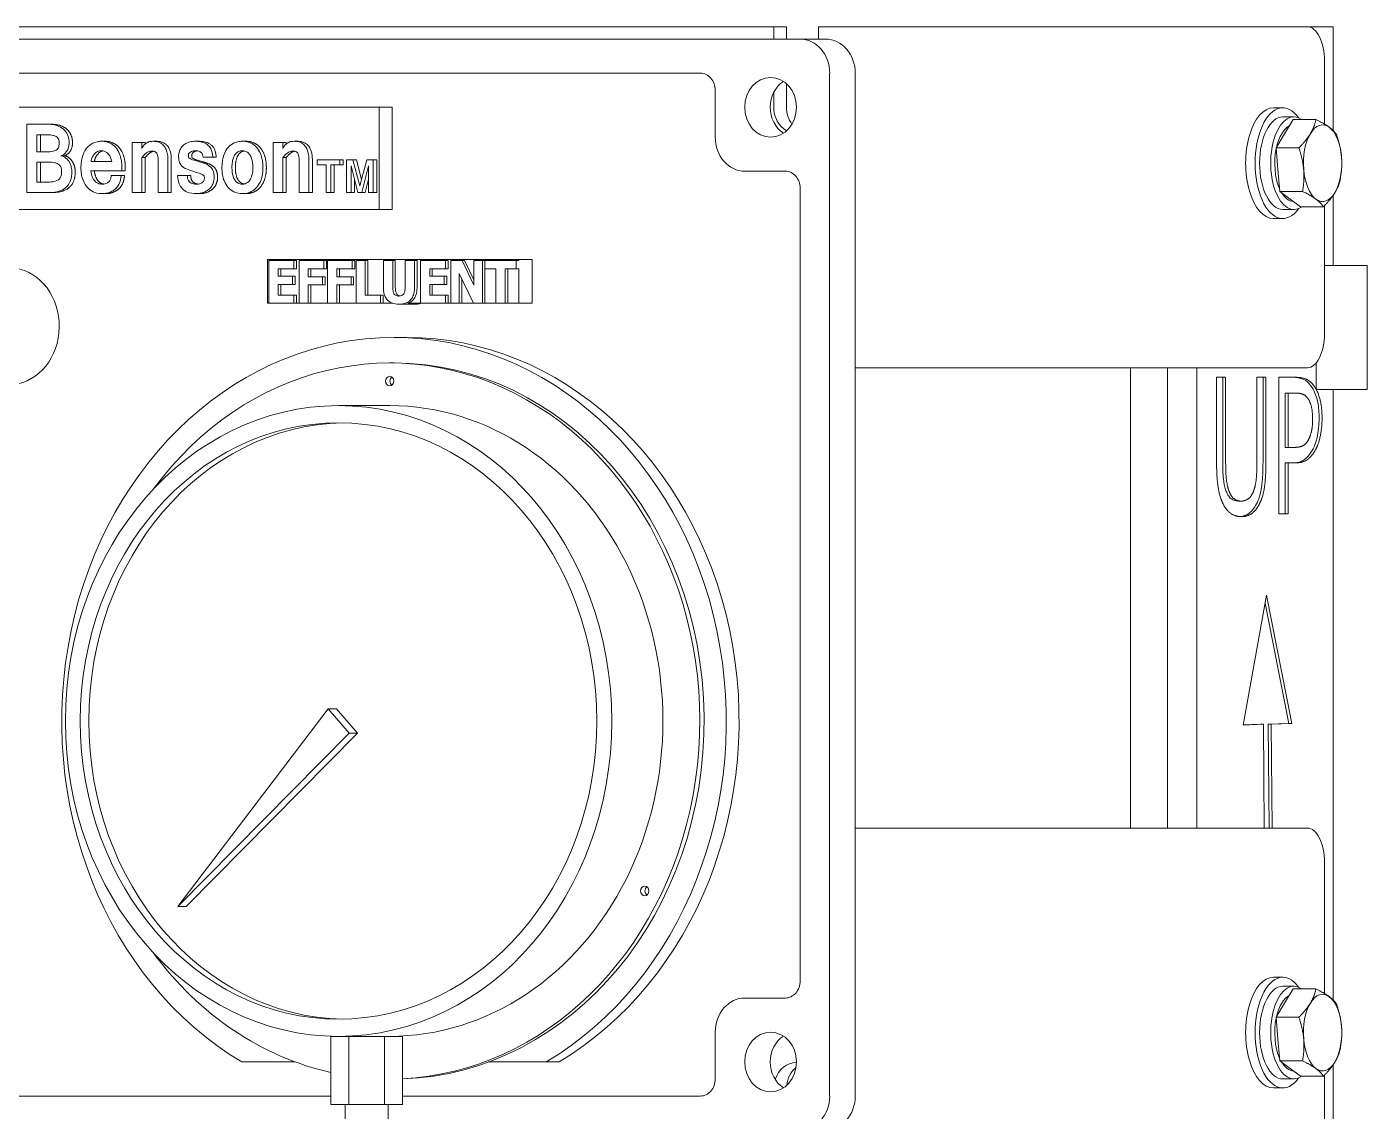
# Model space of a CAD drawing. Header units: inches. Extents: x 12 to 318, y 5 to 204.
# Drawn here: x 234.43 to 244.25, y 79.72 to 87.67 of the extents above; entities that cross this region are included whole.
import ezdxf

# ---------------------------------------------------------------- set-up
doc = ezdxf.new("R2010")
doc.units = ezdxf.units.IN
doc.header["$LTSCALE"] = 9.5
doc.header["$MEASUREMENT"] = 0
doc.layers.add('Visible', color=7, linetype='Continuous', lineweight=18)

msp = doc.modelspace()

# ---------------------------------------------------------------- linework, layer by layer
at = {"layer": 'Visible'}
for p, q in [((239.903264, 87.669365), (228.818139, 87.669365)), ((239.903264, 87.579365), (239.903264, 87.669365)), ((239.903264, 87.669365), (239.997014, 87.669365)), ((239.997014, 87.669365), (239.997014, 87.579365)), ((240.232354, 87.669365), (240.232354, 87.579365)), ((241.516977, 87.669365), (240.232354, 87.669365)), ((241.516977, 87.669365), (242.114613, 87.669365)), ((243.81554, 87.669365), (242.114613, 87.669365)), ((244.005029, 87.669365), (243.81554, 87.669365)), ((244.005029, 86.907498), (244.005029, 87.669365)), ((228.405472, 87.579365), (240.096815, 87.579365)), ((240.284315, 87.579365), (240.096815, 87.579365)), ((243.94054, 86.955926), (243.94054, 87.419365)), ((229.136181, 87.32933), (239.366106, 87.32933)), ((239.997014, 87.251677), (239.997014, 87.079365)), ((240.313321, 87.329365), (240.313321, 79.829365)), ((240.500821, 87.329365), (240.500821, 79.829365)), ((239.474359, 87.20433), (239.474359, 86.860615)), ((239.903264, 87.079365), (239.903264, 87.187769)), ((231.490688, 87.07933), (237.0116, 87.07933)), ((237.0116, 87.07933), (237.0116, 86.32933)), ((237.10535, 87.07933), (237.0116, 87.07933)), ((237.10535, 87.07933), (237.10535, 86.32933)), ((243.56554, 87.075365), (243.634822, 87.075365)), ((234.42954, 86.95433), (234.42954, 86.45433)), ((234.586003, 86.95433), (234.42954, 86.95433)), ((234.611003, 86.95433), (234.586003, 86.95433)), ((243.716229, 87.009365), (243.634822, 87.009365)), ((243.648251, 86.885756), (243.710718, 86.989255)), ((243.710718, 86.989255), (243.877776, 86.989255)), ((234.502731, 86.877407), (234.580744, 86.877407)), ((234.502731, 86.753419), (234.502731, 86.877407)), ((234.527731, 86.877407), (234.527731, 86.753419)), ((243.585784, 86.782258), (243.648251, 86.885756)), ((235.000001, 86.829836), (234.975001, 86.829836)), ((235.271086, 86.821739), (235.199648, 86.821739)), ((235.199648, 86.821739), (235.199648, 86.45433)), ((235.271086, 86.77771), (235.271086, 86.821739)), ((235.296086, 86.821739), (235.271086, 86.821739)), ((235.296086, 86.821739), (235.296086, 86.810452)), ((235.376728, 86.829836), (235.351728, 86.829836)), ((235.686838, 86.829836), (235.661838, 86.829836)), ((236.033762, 86.829836), (236.008762, 86.829836)), ((236.304847, 86.821739), (236.233409, 86.821739)), ((236.233409, 86.821739), (236.233409, 86.45433)), ((236.329847, 86.821739), (236.304847, 86.821739)), ((236.304847, 86.77771), (236.304847, 86.821739)), ((236.329847, 86.821739), (236.329847, 86.810452)), ((236.410489, 86.829836), (236.385489, 86.829836)), ((243.585784, 86.782258), (243.752842, 86.782258)), ((243.599367, 86.622313), (243.585784, 86.782258)), ((234.585565, 86.753419), (234.502731, 86.753419)), ((234.502731, 86.677002), (234.586003, 86.677002)), ((234.502731, 86.531253), (234.502731, 86.677002)), ((234.527731, 86.677002), (234.527731, 86.531253)), ((234.704211, 86.723074), (234.679211, 86.723074)), ((235.050822, 86.682062), (234.89918, 86.682062)), ((235.271086, 86.45433), (235.271086, 86.709896)), ((235.296086, 86.709896), (235.271086, 86.709896)), ((235.296086, 86.709896), (235.296086, 86.45433)), ((235.390734, 86.688641), (235.390734, 86.45433)), ((235.462611, 86.45433), (235.462611, 86.691172)), ((235.487611, 86.691172), (235.487611, 86.45433)), ((235.720566, 86.712427), (235.791128, 86.712427)), ((235.816128, 86.712427), (235.791128, 86.712427)), ((236.329847, 86.709896), (236.304847, 86.709896)), ((236.304847, 86.45433), (236.304847, 86.709896)), ((236.329847, 86.709896), (236.329847, 86.45433)), ((236.424495, 86.688641), (236.424495, 86.45433)), ((236.496372, 86.45433), (236.496372, 86.691172)), ((236.521372, 86.691172), (236.521372, 86.45433)), ((236.722579, 86.69433), (236.555755, 86.69433)), ((236.555755, 86.69433), (236.555755, 86.657407)), ((236.747579, 86.69433), (236.722579, 86.69433)), ((236.722579, 86.657407), (236.722579, 86.69433)), ((236.747579, 86.69433), (236.747579, 86.657407)), ((236.818724, 86.69433), (236.771601, 86.69433)), ((236.771601, 86.69433), (236.771601, 86.45433)), ((236.843724, 86.69433), (236.818724, 86.69433)), ((236.869423, 86.502427), (236.818724, 86.69433)), ((236.843724, 86.69433), (236.882026, 86.549351)), ((236.920964, 86.69433), (236.869423, 86.502427)), ((236.967877, 86.69433), (236.920964, 86.69433)), ((236.992877, 86.69433), (236.967877, 86.69433)), ((236.967877, 86.45433), (236.967877, 86.69433)), ((236.992877, 86.69433), (236.992877, 86.45433)), ((234.898304, 86.61273), (235.125329, 86.61273)), ((235.119631, 86.578824), (235.04644, 86.578824)), ((235.144631, 86.578824), (235.119631, 86.578824)), ((235.125329, 86.61273), (235.125329, 86.637528)), ((235.150329, 86.61273), (235.125329, 86.61273)), ((235.150329, 86.637528), (235.150329, 86.61273)), ((235.604862, 86.578824), (235.533424, 86.578824)), ((235.629862, 86.578824), (235.604862, 86.578824)), ((236.555755, 86.657407), (236.62139, 86.657407)), ((236.62139, 86.657407), (236.62139, 86.45433)), ((236.656522, 86.657407), (236.722579, 86.657407)), ((236.656522, 86.45433), (236.656522, 86.657407)), ((236.681522, 86.657407), (236.681522, 86.45433)), ((236.747579, 86.657407), (236.722579, 86.657407)), ((236.80526, 86.650119), (236.854487, 86.45433)), ((236.80526, 86.45433), (236.80526, 86.650119)), ((236.88457, 86.45433), (236.934007, 86.650119)), ((236.934007, 86.650119), (236.934007, 86.45433)), ((239.690866, 86.610615), (239.988532, 86.610615)), ((243.612949, 86.462368), (243.599367, 86.622313)), ((234.593892, 86.531253), (234.502731, 86.531253)), ((236.83026, 86.550687), (236.83026, 86.45433)), ((236.934007, 86.55111), (236.90957, 86.45433)), ((240.096785, 86.485615), (240.096785, 80.673115)), ((243.612949, 86.462368), (243.780007, 86.462368)), ((243.688999, 86.405921), (243.612949, 86.462368)), ((234.42954, 86.45433), (234.593892, 86.45433)), ((234.618892, 86.45433), (234.593892, 86.45433)), ((235.005261, 86.446232), (234.980261, 86.446232)), ((235.199648, 86.45433), (235.271086, 86.45433)), ((235.296086, 86.45433), (235.271086, 86.45433)), ((235.390734, 86.45433), (235.462611, 86.45433)), ((235.487611, 86.45433), (235.462611, 86.45433)), ((235.69648, 86.446232), (235.67148, 86.446232)), ((236.033762, 86.446232), (236.008762, 86.446232)), ((236.233409, 86.45433), (236.304847, 86.45433)), ((236.329847, 86.45433), (236.304847, 86.45433)), ((236.424495, 86.45433), (236.496372, 86.45433)), ((236.521372, 86.45433), (236.496372, 86.45433)), ((236.62139, 86.45433), (236.656522, 86.45433)), ((236.681522, 86.45433), (236.656522, 86.45433)), ((236.771601, 86.45433), (236.80526, 86.45433)), ((236.83026, 86.45433), (236.80526, 86.45433)), ((236.854487, 86.45433), (236.88457, 86.45433)), ((236.90957, 86.45433), (236.88457, 86.45433)), ((236.934007, 86.45433), (236.967877, 86.45433)), ((236.992877, 86.45433), (236.967877, 86.45433)), ((243.765048, 86.349475), (243.688999, 86.405921)), ((244.005029, 85.919365), (244.005029, 86.4354)), ((237.0116, 86.32933), (232.411123, 86.32933)), ((237.10535, 86.32933), (237.0116, 86.32933)), ((243.716229, 86.329365), (243.634822, 86.329365)), ((243.765048, 86.349475), (243.932106, 86.349475)), ((243.94054, 85.419365), (243.94054, 86.358055)), ((243.56554, 86.263365), (243.634822, 86.263365)), ((236.19342, 85.96433), (238.033724, 85.96433)), ((236.19342, 85.64183), (236.19342, 85.96433)), ((236.385988, 85.95483), (236.202787, 85.95483)), ((236.202787, 85.95483), (236.202787, 85.64183)), ((236.270444, 85.840181), (236.270444, 85.895223)), ((236.270444, 85.895223), (236.385988, 85.895223)), ((236.289194, 85.840181), (236.289194, 85.895223)), ((236.404738, 85.95483), (236.385988, 85.95483)), ((236.385988, 85.895223), (236.385988, 85.95483)), ((236.404738, 85.895223), (236.385988, 85.895223)), ((236.404738, 85.895223), (236.404738, 85.95483)), ((236.605552, 85.95483), (236.424109, 85.95483)), ((236.424109, 85.95483), (236.424109, 85.64183)), ((236.491765, 85.836123), (236.491765, 85.895223)), ((236.491765, 85.895223), (236.605552, 85.895223)), ((236.510515, 85.836123), (236.510515, 85.895223)), ((236.624302, 85.95483), (236.605552, 85.95483)), ((236.605552, 85.895223), (236.605552, 85.95483)), ((236.624302, 85.895223), (236.605552, 85.895223)), ((236.624302, 85.895223), (236.624302, 85.95483)), ((236.814132, 85.95483), (236.632689, 85.95483)), ((236.632689, 85.95483), (236.632689, 85.64183)), ((236.700346, 85.895223), (236.814132, 85.895223)), ((236.700346, 85.836123), (236.700346, 85.895223)), ((236.719096, 85.836123), (236.719096, 85.895223)), ((236.832882, 85.95483), (236.814132, 85.95483)), ((236.814132, 85.895223), (236.814132, 85.95483)), ((236.832882, 85.895223), (236.814132, 85.895223)), ((236.832882, 85.895223), (236.832882, 85.95483)), ((236.909366, 85.95483), (236.84127, 85.95483)), ((236.84127, 85.95483), (236.84127, 85.64183)), ((236.928116, 85.95483), (236.909366, 85.95483)), ((236.909366, 85.701437), (236.909366, 85.95483)), ((236.928116, 85.701437), (236.928116, 85.95483)), ((237.110698, 85.95483), (237.042602, 85.95483)), ((237.042602, 85.95483), (237.042602, 85.754956)), ((237.129448, 85.95483), (237.110698, 85.95483)), ((237.110698, 85.759522), (237.110698, 85.95483)), ((237.129448, 85.759522), (237.129448, 85.95483)), ((237.269735, 85.95483), (237.201639, 85.95483)), ((237.201639, 85.95483), (237.201639, 85.759522)), ((237.269735, 85.75521), (237.269735, 85.95483)), ((237.288485, 85.95483), (237.269735, 85.95483)), ((237.288485, 85.75521), (237.288485, 85.95483)), ((237.497207, 85.95483), (237.314007, 85.95483)), ((237.314007, 85.95483), (237.314007, 85.64183)), ((237.381663, 85.840181), (237.381663, 85.895223)), ((237.381663, 85.895223), (237.497207, 85.895223)), ((237.400413, 85.840181), (237.400413, 85.895223)), ((237.515957, 85.95483), (237.497207, 85.95483)), ((237.497207, 85.895223), (237.497207, 85.95483)), ((237.515957, 85.895223), (237.497207, 85.895223)), ((237.515957, 85.895223), (237.515957, 85.95483)), ((237.6188, 85.95483), (237.535328, 85.95483)), ((237.535328, 85.95483), (237.535328, 85.64183)), ((237.63755, 85.95483), (237.6188, 85.95483)), ((237.705348, 85.775501), (237.6188, 85.95483)), ((237.705348, 85.814352), (237.63755, 85.95483)), ((237.767513, 85.95483), (237.705348, 85.95483)), ((237.705348, 85.95483), (237.705348, 85.775501)), ((237.786263, 85.95483), (237.767513, 85.95483)), ((237.767513, 85.64183), (237.767513, 85.95483)), ((237.786263, 85.64183), (237.786263, 85.95483)), ((238.014974, 85.95483), (237.786523, 85.95483)), ((237.786523, 85.95483), (237.786523, 85.895223)), ((237.786523, 85.895223), (237.866701, 85.895223)), ((237.866701, 85.895223), (237.866701, 85.64183)), ((237.934797, 85.64183), (237.934797, 85.895223)), ((237.934797, 85.895223), (238.014974, 85.895223)), ((237.953547, 85.64183), (237.953547, 85.895223)), ((238.033724, 85.95483), (238.014974, 85.95483)), ((238.014974, 85.895223), (238.014974, 85.95483)), ((238.033724, 85.895223), (238.014974, 85.895223)), ((238.033724, 85.96433), (238.033724, 85.95483)), ((238.133724, 85.96433), (238.033724, 85.96433)), ((238.033724, 85.895223), (238.033724, 85.64183)), ((238.133724, 85.96433), (238.133724, 85.95483)), ((238.133724, 85.95483), (238.133724, 85.64183)), ((243.94054, 85.919365), (244.25348, 85.919365)), ((244.25348, 85.919365), (244.25348, 85.009841)), ((236.376981, 85.840181), (236.270444, 85.840181)), ((236.270444, 85.701437), (236.270444, 85.780574)), ((236.270444, 85.780574), (236.376981, 85.780574)), ((236.289194, 85.701437), (236.289194, 85.780574)), ((236.395731, 85.840181), (236.376981, 85.840181)), ((236.376981, 85.780574), (236.376981, 85.840181)), ((236.395731, 85.780574), (236.376981, 85.780574)), ((236.395731, 85.780574), (236.395731, 85.840181)), ((236.596545, 85.836123), (236.491765, 85.836123)), ((236.491765, 85.64183), (236.491765, 85.776516)), ((236.491765, 85.776516), (236.596545, 85.776516)), ((236.510515, 85.64183), (236.510515, 85.776516)), ((236.596545, 85.776516), (236.596545, 85.836123)), ((236.615295, 85.836123), (236.596545, 85.836123)), ((236.615295, 85.776516), (236.596545, 85.776516)), ((236.615295, 85.776516), (236.615295, 85.836123)), ((236.805126, 85.836123), (236.700346, 85.836123)), ((236.700346, 85.64183), (236.700346, 85.776516)), ((236.700346, 85.776516), (236.805126, 85.776516)), ((236.719096, 85.64183), (236.719096, 85.776516)), ((236.805126, 85.776516), (236.805126, 85.836123)), ((236.823876, 85.836123), (236.805126, 85.836123)), ((236.823876, 85.776516), (236.805126, 85.776516)), ((236.823876, 85.776516), (236.823876, 85.836123)), ((237.4882, 85.840181), (237.381663, 85.840181)), ((237.381663, 85.780574), (237.4882, 85.780574)), ((237.381663, 85.701437), (237.381663, 85.780574)), ((237.400413, 85.701437), (237.400413, 85.780574)), ((237.50695, 85.840181), (237.4882, 85.840181)), ((237.4882, 85.780574), (237.4882, 85.840181)), ((237.50695, 85.780574), (237.4882, 85.780574)), ((237.50695, 85.780574), (237.50695, 85.840181)), ((237.597493, 85.64183), (237.597493, 85.859966)), ((237.597493, 85.859966), (237.702053, 85.64183)), ((237.616243, 85.64183), (237.616243, 85.820849)), ((236.385988, 85.701437), (236.270444, 85.701437)), ((236.385988, 85.64183), (236.385988, 85.701437)), ((236.404738, 85.701437), (236.385988, 85.701437)), ((236.404738, 85.64183), (236.404738, 85.701437)), ((237.022054, 85.701437), (236.909366, 85.701437)), ((237.040804, 85.701437), (237.022054, 85.701437)), ((237.022054, 85.64183), (237.022054, 85.701437)), ((237.040804, 85.64183), (237.040804, 85.701437)), ((237.497207, 85.701437), (237.381663, 85.701437)), ((237.515957, 85.701437), (237.497207, 85.701437)), ((237.497207, 85.64183), (237.497207, 85.701437)), ((237.515957, 85.64183), (237.515957, 85.701437)), ((236.202787, 85.64183), (236.19342, 85.64183)), ((236.202787, 85.64183), (236.385988, 85.64183)), ((236.404738, 85.64183), (236.385988, 85.64183)), ((236.424109, 85.64183), (236.404738, 85.64183)), ((236.424109, 85.64183), (236.491765, 85.64183)), ((236.510515, 85.64183), (236.491765, 85.64183)), ((236.632689, 85.64183), (236.510515, 85.64183)), ((236.632689, 85.64183), (236.700346, 85.64183)), ((236.719096, 85.64183), (236.700346, 85.64183)), ((236.84127, 85.64183), (236.719096, 85.64183)), ((236.84127, 85.64183), (237.022054, 85.64183)), ((237.040804, 85.64183), (237.022054, 85.64183)), ((237.110722, 85.64183), (237.040804, 85.64183)), ((237.274918, 85.635235), (237.156168, 85.635235)), ((237.314007, 85.64183), (237.220881, 85.64183)), ((237.314007, 85.64183), (237.497207, 85.64183)), ((237.515957, 85.64183), (237.497207, 85.64183)), ((237.535328, 85.64183), (237.515957, 85.64183)), ((237.535328, 85.64183), (237.597493, 85.64183)), ((237.616243, 85.64183), (237.597493, 85.64183)), ((237.702053, 85.64183), (237.616243, 85.64183)), ((237.702053, 85.64183), (237.767513, 85.64183)), ((237.786263, 85.64183), (237.767513, 85.64183)), ((237.866701, 85.64183), (237.786263, 85.64183)), ((237.866701, 85.64183), (237.934797, 85.64183)), ((237.953547, 85.64183), (237.934797, 85.64183)), ((238.033724, 85.64183), (237.953547, 85.64183)), ((238.039974, 85.64183), (238.033724, 85.64183)), ((238.133724, 85.64183), (238.039974, 85.64183)), ((237.213572, 85.39183), (237.119822, 85.39183)), ((237.119822, 85.20433), (237.088572, 85.20433)), ((243.880029, 85.205204), (243.880029, 85.009841)), ((240.500821, 85.169365), (241.516977, 85.169365)), ((242.114613, 85.169365), (241.516977, 85.169365)), ((242.114613, 85.169365), (243.81554, 85.169365)), ((242.517482, 81.794365), (242.517482, 85.169365)), ((242.517484, 85.169365), (242.517484, 81.794365)), ((242.788523, 81.794365), (242.788523, 85.169365)), ((243.005029, 85.169365), (243.005029, 81.794365)), ((243.149598, 84.475208), (243.149598, 85.099195)), ((243.149598, 85.099195), (243.216049, 85.099195)), ((243.194398, 85.099195), (243.194398, 84.475208)), ((243.216049, 85.099195), (243.216049, 84.475208)), ((243.444979, 84.471966), (243.444979, 85.099195)), ((243.444979, 85.099195), (243.51143, 85.099195)), ((243.489779, 85.099195), (243.489779, 84.475208)), ((243.51143, 85.099195), (243.51143, 84.475208)), ((243.606649, 84.099195), (243.606649, 85.099195)), ((243.606649, 85.099195), (243.732256, 85.099195)), ((243.880029, 85.009841), (244.25348, 85.009841)), ((244.005029, 80.532498), (244.005029, 85.009841)), ((237.088572, 84.89183), (236.713572, 84.89183)), ((243.673099, 84.984122), (243.651449, 84.984122)), ((243.651449, 84.984122), (243.651449, 84.585419)), ((243.673099, 84.984122), (243.673099, 84.585419)), ((243.728205, 84.984122), (243.673099, 84.984122)), ((243.673099, 84.585419), (243.651449, 84.585419)), ((243.673099, 84.585419), (243.71848, 84.585419)), ((243.673099, 84.471966), (243.651449, 84.471966)), ((243.651449, 84.471966), (243.651449, 84.099195)), ((243.72942, 84.471966), (243.673099, 84.471966)), ((243.673099, 84.471966), (243.673099, 84.099195)), ((243.330312, 84.191577), (243.308661, 84.191577)), ((243.673099, 84.099195), (243.606649, 84.099195)), ((243.345324, 82.549822), (243.51547, 83.502025)), ((243.505154, 83.444292), (243.678547, 82.561098)), ((243.51547, 83.502025), (243.700198, 82.561098)), ((235.5347, 81.218085), (236.637026, 82.667718)), ((236.699526, 82.667718), (236.637026, 82.667718)), ((236.637026, 82.667718), (236.790119, 82.490941)), ((236.699526, 82.667718), (236.852619, 82.490941)), ((243.49341, 82.555323), (243.345324, 82.549822)), ((243.471759, 82.555323), (243.345468, 82.550631)), ((243.49341, 82.555323), (243.471759, 82.555323)), ((243.498502, 81.794365), (243.49341, 82.555323)), ((243.678547, 82.561098), (243.528404, 82.556905)), ((243.528404, 82.556905), (243.534172, 81.794365)), ((243.550055, 82.556905), (243.528404, 82.556905)), ((243.700198, 82.561098), (243.550055, 82.556905)), ((243.550055, 82.556905), (243.555822, 81.794365)), ((243.700198, 82.561098), (243.678547, 82.561098)), ((236.790119, 82.490941), (235.5347, 81.218085)), ((236.852619, 82.490941), (235.5972, 81.218085)), ((236.852619, 82.490941), (236.790119, 82.490941)), ((241.516977, 81.794365), (240.500821, 81.794365)), ((241.516977, 81.794365), (242.114613, 81.794365)), ((243.81554, 81.794365), (242.114613, 81.794365)), ((243.94054, 80.580926), (243.94054, 81.544365)), ((235.5972, 81.218085), (235.5347, 81.218085)), ((243.56554, 80.700365), (243.634822, 80.700365)), ((243.716229, 80.634365), (243.634822, 80.634365)), ((243.648251, 80.510756), (243.710718, 80.614255)), ((243.710718, 80.614255), (243.877776, 80.614255)), ((239.988532, 80.548115), (239.690866, 80.548115)), ((243.585784, 80.407258), (243.648251, 80.510756)), ((243.585784, 80.407258), (243.752842, 80.407258)), ((243.599367, 80.247313), (243.585784, 80.407258)), ((239.474359, 80.298115), (239.474359, 79.9544)), ((236.713572, 80.26683), (236.657031, 80.26683)), ((236.657031, 80.26683), (236.657031, 79.76683)), ((236.788146, 80.26683), (236.713572, 80.26683)), ((236.788146, 80.26683), (236.788146, 79.76683)), ((237.050378, 80.26683), (236.788146, 80.26683)), ((237.050378, 80.26683), (237.050378, 79.76683)), ((237.181494, 80.26683), (237.050378, 80.26683)), ((237.181494, 80.26683), (237.181494, 79.76683)), ((243.612949, 80.087368), (243.599367, 80.247313)), ((236.395224, 80.0794), (236.003856, 80.0794)), ((238.235788, 80.0794), (237.813171, 80.0794)), ((238.329538, 80.0794), (238.235788, 80.0794)), ((243.612949, 80.087368), (243.780007, 80.087368)), ((243.688999, 80.030921), (243.612949, 80.087368)), ((243.765048, 79.974475), (243.688999, 80.030921)), ((243.94054, 79.544365), (243.94054, 79.983055)), ((244.005029, 76.919365), (244.005029, 80.0604)), ((243.56554, 79.888365), (243.634822, 79.888365)), ((243.716229, 79.954365), (243.634822, 79.954365)), ((243.765048, 79.974475), (243.932106, 79.974475)), ((236.657031, 79.8294), (231.444136, 79.8294)), ((239.366106, 79.8294), (237.181494, 79.8294)), ((236.657031, 79.76683), (236.788146, 79.76683)), ((236.762282, 79.76683), (236.762282, 79.64183)), ((236.788146, 79.76683), (237.050378, 79.76683)), ((237.050378, 79.76683), (237.181494, 79.76683)), ((237.076243, 79.76683), (237.076243, 79.64183))]:
    msp.add_line(p, q, dxfattribs=at)
for centre, major_axis, ratio, start_param, end_param in [((243.81554, 87.419365), (0, 0.25), 0.5, 4.71238898, 6.28318531), ((240.096815, 87.329365), (0, 0.25), 0.8660254, 4.71238898, 6.28318531), ((240.284315, 87.329365), (0, 0.25), 0.8660254, 4.71238898, 6.28318531), ((239.366106, 87.20433), (0, 0.125), 0.8660254, 4.71238898, 6.28318531), ((240.067809, 87.079365), (0, -0.21875), 0.8660254, 3.65927979, 5.76549818), ((240.067809, 87.079365), (0, 0.19), 0.8660254, 1.57079633, 2.70051266), ((240.161559, 87.079365), (0, -0.19), 0.8660254, 4.71238898, 5.42078639), ((243.56554, 86.669365), (0, -0.406), 0.5, 3.14159265, 6.28318531), ((243.634822, 86.669365), (0, -0.406), 0.5, 2.53151287, 6.89326509), ((243.634822, 86.669365), (0, 0.34), 0.5, 0, 3.14159265), ((243.716229, 86.669365), (0, -0.34), 0.5, 2.79593383, 6.62884413), ((243.926676, 86.669365), (0, 0.281), 0.5, 5.9278232, 6.97502076), ((239.690866, 86.860615), (0, -0.25), 0.8660254, 4.71238898, 6.28318531), ((243.716229, 86.669365), (0, 0.281), 0.5, 0.24467377, 1.13899712), ((243.926676, 86.669365), (0, -0.281), 0.5, 3.8334281, 4.88062565), ((243.926676, 86.669365), (0, 0.281), 0.5, 4.88062565, 5.9278232), ((243.716229, 86.669365), (0, 0.281), 0.5, 1.18053999, 2.29752601), ((243.926676, 86.669365), (0, 0.281), 0.5, 3.8334281, 4.88062565), ((239.988532, 86.485615), (0, 0.125), 0.8660254, 4.71238898, 6.28318531), ((243.926676, 86.669365), (0, -0.281), 0.5, 4.88062565, 5.9278232), ((243.716229, 86.669365), (0, -0.281), 0.5, 5.59885626, 6.25679015), ((243.926676, 86.669365), (0, -0.281), 0.5, 5.9278232, 6.97502076), ((234.294475, 85.473939), (0, 0.42942), 0.8660254, 3.2341876, 6.15298238), ((237.119822, 82.57933), (0, 2.8125), 0.8660254, 3.61752935, 8.94884126), ((237.088572, 82.57933), (0, 2.625), 0.8660254, 3.1824788, 7.14836042), ((237.213572, 82.57933), (0, 2.8125), 0.8660254, 3.61752935, 6.28318531), ((243.81554, 85.419365), (0, -0.25), 0.5, 0, 1.57079633), ((237.119822, 82.57933), (0, 2.625), 0.8660254, 3.1687243, 6.28318531), ((237.119822, 85.071726), (0, -0.035), 0.8660254, 3.68317357, 5.74160439), ((237.088572, 82.57933), (0, 2.3125), 0.8660254, 3.14159265, 6.28318531), ((236.776072, 82.57933), (0, 2.186419), 0.8660254, 0.01650463, 3.12508802), ((243.81554, 81.544365), (0, 0.25), 0.5, 4.71238898, 6.28318531), ((238.98912, 81.333131), (0, -0.035), 0.8660254, 3.68317357, 5.74160439), ((237.088572, 82.57933), (0, -2.625), 0.8660254, 5.41801019, 6.09219719), ((239.988532, 80.673115), (0, -0.125), 0.8660254, 0, 1.57079633), ((243.56554, 80.294365), (0, -0.406), 0.5, 3.14159265, 6.28318531), ((243.634822, 80.294365), (0, -0.406), 0.5, 2.53151287, 6.89326509), ((243.634822, 80.294365), (0, 0.34), 0.5, 0, 3.14159265), ((243.716229, 80.294365), (0, -0.34), 0.5, 2.79593383, 6.62884413), ((243.926676, 80.294365), (0, 0.281), 0.5, 5.9278232, 6.97502076), ((239.690866, 80.298115), (0, 0.25), 0.8660254, 0, 1.57079633), ((243.716229, 80.294365), (0, 0.281), 0.5, 0.24467377, 1.13899712), ((243.926676, 80.294365), (0, -0.281), 0.5, 3.8334281, 4.88062565), ((243.926676, 80.294365), (0, 0.281), 0.5, 4.88062565, 5.9278232), ((243.716229, 80.294365), (0, 0.281), 0.5, 1.18053999, 2.29752601), ((243.926676, 80.294365), (0, 0.281), 0.5, 3.8334281, 4.88062565), ((240.067809, 80.079365), (0, -0.21875), 0.8660254, 3.65927979, 5.76549818), ((243.926676, 80.294365), (0, -0.281), 0.5, 4.88062565, 5.9278232), ((243.716229, 80.294365), (0, -0.281), 0.5, 5.59885626, 6.25679015), ((243.926676, 80.294365), (0, -0.281), 0.5, 5.9278232, 6.97502076), ((240.067809, 79.884365), (0, 0.19), 0.8660254, 6.27167868, 7.49153036), ((240.161559, 79.884365), (0, -0.19), 0.8660254, 3.75689632, 4.58638942), ((239.366106, 79.9544), (0, -0.125), 0.8660254, 0, 1.57079633), ((240.096815, 79.829365), (0, -0.25), 0.8660254, 0, 1.57079633), ((240.284315, 79.829365), (0, -0.25), 0.8660254, 0, 1.57079633)]:
    msp.add_ellipse(centre, major_axis=major_axis, ratio=ratio, start_param=start_param, end_param=end_param, dxfattribs=at)
for centre, major_axis in [((239.880309, 87.079365), (0, 0.21875)), ((237.088572, 85.071726), (0, -0.035)), ((236.713572, 82.57933), (0, 2.3125)), ((236.713572, 82.57933), (0, 2.186419)), ((238.95787, 81.333131), (0, -0.035)), ((239.880309, 80.079365), (0, 0.21875))]:
    msp.add_ellipse(centre, major_axis=major_axis, ratio=0.8660254, dxfattribs=at)
for points, degree, knots in [([(234.738083, 86.821739), (234.738083, 86.830412), (234.737399, 86.839035), (234.73446, 86.855714), (234.73229, 86.863627), (234.725202, 86.882051), (234.718145, 86.896083), (234.695029, 86.9213), (234.681083, 86.931602), (234.6453, 86.947568), (234.620156, 86.95433), (234.586003, 86.95433)], 3, [-1.37022204, -1.37022204, -1.37022204, -1.37022204, -1.13367687, -1.13367687, -0.90603204, -0.90603204, -0.58386018, -0.58386018, -0.30050429, -0.30050429, 0, 0, 0, 0]), ([(234.580744, 86.877407), (234.59384, 86.877407), (234.60855, 86.876542), (234.627784, 86.871971), (234.636462, 86.869357), (234.64961, 86.861191), (234.653338, 86.857383), (234.659657, 86.849143), (234.661591, 86.844389), (234.66505, 86.832603), (234.665768, 86.824152), (234.665768, 86.816172)], 3, [-0.217883978, -0.217883978, -0.217883978, -0.217883978, -0.151492323, -0.151492323, -0.118749394, -0.118749394, -0.094641913, -0.094641913, -0.060812242, -0.060812242, 0, 0, 0, 0]), ([(234.665768, 86.816172), (234.665768, 86.810079), (234.665323, 86.803891), (234.663186, 86.792748), (234.661657, 86.787717), (234.656944, 86.777921), (234.653725, 86.773503), (234.6464, 86.766802), (234.641095, 86.762968), (234.618626, 86.754935), (234.60188, 86.753419), (234.585565, 86.753419)], 3, [-0.570946972, -0.570946972, -0.570946972, -0.570946972, -0.453612383, -0.453612383, -0.351244571, -0.351244571, -0.237936486, -0.237936486, -0.143553355, -0.143553355, 0, 0, 0, 0]), ([(234.67804, 86.723054), (234.685293, 86.725928), (234.692354, 86.729544), (234.70493, 86.738265), (234.710465, 86.743169), (234.722387, 86.7572), (234.7277, 86.766751), (234.736259, 86.791506), (234.738083, 86.806665), (234.738083, 86.821739)], 3, [-0.332004447, -0.332004447, -0.332004447, -0.332004447, -0.264558277, -0.264558277, -0.202993513, -0.202993513, -0.114860808, -0.114860808, 0, 0, 0, 0]), ([(234.975001, 86.829836), (234.964172, 86.829836), (234.953402, 86.828723), (234.931237, 86.823653), (234.921475, 86.819852), (234.896527, 86.807451), (234.881796, 86.796138), (234.858923, 86.769469), (234.847394, 86.752224), (234.830796, 86.705), (234.824674, 86.676668), (234.824674, 86.638034)], 3, [-1.49193162, -1.49193162, -1.49193162, -1.49193162, -1.29030138, -1.29030138, -1.0712515, -1.0712515, -0.64119148, -0.64119148, -0.29439022, -0.29439022, 0, 0, 0, 0]), ([(234.89918, 86.682062), (234.900772, 86.692629), (234.903516, 86.70285), (234.911786, 86.721522), (234.917007, 86.729633), (234.930387, 86.744508), (234.937901, 86.750213), (234.9553, 86.758559), (234.965017, 86.760504), (234.975001, 86.760504)], 3, [-0.311667492, -0.311667492, -0.311667492, -0.311667492, -0.237050543, -0.237050543, -0.16576507, -0.16576507, -0.087852602, -0.087852602, 0, 0, 0, 0]), ([(234.987502, 86.759421), (234.966432, 86.75565), (234.92944, 86.716981), (234.92418, 86.682062)], 2, [0.22302545, 0.22302545, 0.22302545, 1, 2, 2, 2]), ([(235.125329, 86.637528), (235.125329, 86.655004), (235.124086, 86.672533), (235.117669, 86.710081), (235.112678, 86.72497), (235.100251, 86.75672), (235.089838, 86.772413), (235.067661, 86.798051), (235.053398, 86.808799), (235.023297, 86.823089), (235.003094, 86.829836), (234.975001, 86.829836)], 3, [-0.953742878, -0.953742878, -0.953742878, -0.953742878, -0.864238922, -0.864238922, -0.757751945, -0.757751945, -0.52950742, -0.52950742, -0.247180323, -0.247180323, 0, 0, 0, 0]), ([(234.975001, 86.760504), (234.98211, 86.760504), (234.989153, 86.759525), (235.002529, 86.755148), (235.008642, 86.751938), (235.024875, 86.739655), (235.032172, 86.729257), (235.043604, 86.709938), (235.048221, 86.696437), (235.050822, 86.682062)], 3, [-0.251457438, -0.251457438, -0.251457438, -0.251457438, -0.21404187, -0.21404187, -0.178283825, -0.178283825, -0.111899249, -0.111899249, 0, 0, 0, 0]), ([(235.351728, 86.829836), (235.341307, 86.829836), (235.330922, 86.828375), (235.311687, 86.821553), (235.303144, 86.816599), (235.285414, 86.801172), (235.277455, 86.790128), (235.271086, 86.77771)], 3, [-0.286997863, -0.286997863, -0.286997863, -0.286997863, -0.195305384, -0.195305384, -0.109970073, -0.109970073, 0, 0, 0, 0]), ([(235.271086, 86.709896), (235.278346, 86.719593), (235.286427, 86.728934), (235.302587, 86.743359), (235.310658, 86.749066), (235.327219, 86.756513), (235.335389, 86.758479), (235.343839, 86.758479)], 3, [-0.254147783, -0.254147783, -0.254147783, -0.254147783, -0.156374809, -0.156374809, -0.074354364, -0.074354364, 0, 0, 0, 0]), ([(235.343839, 86.758479), (235.349195, 86.758479), (235.354713, 86.757974), (235.364421, 86.755407), (235.368789, 86.753551), (235.376437, 86.747988), (235.378958, 86.744936), (235.383739, 86.737589), (235.385765, 86.731818), (235.389852, 86.715079), (235.390734, 86.70175), (235.390734, 86.688641)], 3, [-0.243715019, -0.243715019, -0.243715019, -0.243715019, -0.209104446, -0.209104446, -0.179401679, -0.179401679, -0.150757457, -0.150757457, -0.099891353, -0.099891353, 0, 0, 0, 0]), ([(235.462611, 86.691172), (235.462611, 86.705493), (235.461724, 86.720106), (235.45746, 86.746239), (235.454421, 86.758146), (235.445195, 86.780649), (235.439039, 86.790909), (235.422676, 86.808834), (235.41285, 86.815632), (235.386141, 86.827405), (235.368679, 86.829836), (235.351728, 86.829836)], 3, [-0.549838036, -0.549838036, -0.549838036, -0.549838036, -0.440760651, -0.440760651, -0.347374274, -0.347374274, -0.251258835, -0.251258835, -0.149149172, -0.149149172, 0, 0, 0, 0]), ([(235.661838, 86.829836), (235.649501, 86.829836), (235.637169, 86.828502), (235.611375, 86.821819), (235.60077, 86.816671), (235.585235, 86.807758), (235.574261, 86.800203), (235.555579, 86.777614), (235.550388, 86.766707), (235.54286, 86.745822), (235.540875, 86.732861), (235.540875, 86.719512)], 3, [-0.380184833, -0.380184833, -0.380184833, -0.380184833, -0.319898495, -0.319898495, -0.251008997, -0.251008997, -0.172372504, -0.172372504, -0.101722902, -0.101722902, 0, 0, 0, 0]), ([(235.612313, 86.724573), (235.612313, 86.726733), (235.612495, 86.72888), (235.613281, 86.733018), (235.61386, 86.734969), (235.61611, 86.740338), (235.6182, 86.743337), (235.624601, 86.749896), (235.62949, 86.752876), (235.644159, 86.759202), (235.655355, 86.760504), (235.665782, 86.760504)], 3, [-0.199332402, -0.199332402, -0.199332402, -0.199332402, -0.182867861, -0.182867861, -0.167049192, -0.167049192, -0.137423155, -0.137423155, -0.091748754, -0.091748754, 0, 0, 0, 0]), ([(235.677951, 86.759765), (235.66223, 86.757839), (235.637313, 86.741273), (235.637313, 86.724573)], 2, [0.27717625, 0.27717625, 0.27717625, 1, 2, 2, 2]), ([(235.791128, 86.712427), (235.790903, 86.722453), (235.789985, 86.732526), (235.78639, 86.751142), (235.7839, 86.759716), (235.775578, 86.779161), (235.769053, 86.789014), (235.750909, 86.807273), (235.739251, 86.814292), (235.706409, 86.827285), (235.683395, 86.829836), (235.661838, 86.829836)], 3, [-0.545887419, -0.545887419, -0.545887419, -0.545887419, -0.469637173, -0.469637173, -0.400904814, -0.400904814, -0.30477701, -0.30477701, -0.189676686, -0.189676686, 0, 0, 0, 0]), ([(235.665782, 86.760504), (235.67627, 86.760504), (235.686576, 86.759051), (235.699955, 86.752912), (235.704207, 86.750075), (235.711422, 86.742591), (235.714197, 86.738233), (235.718912, 86.726753), (235.720174, 86.7196), (235.720566, 86.712427)], 3, [-0.223385569, -0.223385569, -0.223385569, -0.223385569, -0.140059831, -0.140059831, -0.096765916, -0.096765916, -0.05477189, -0.05477189, 0, 0, 0, 0]), ([(236.008762, 86.829836), (235.99725, 86.829836), (235.985768, 86.828709), (235.961838, 86.82336), (235.951517, 86.819262), (235.928284, 86.807703), (235.914849, 86.797301), (235.893112, 86.771792), (235.881558, 86.754263), (235.865032, 86.707511), (235.858435, 86.678801), (235.858435, 86.638034)], 3, [-1.56801299, -1.56801299, -1.56801299, -1.56801299, -1.35973826, -1.35973826, -1.12707481, -1.12707481, -0.69333235, -0.69333235, -0.31064426, -0.31064426, 0, 0, 0, 0]), ([(235.932065, 86.638034), (235.932065, 86.651517), (235.932829, 86.665496), (235.937132, 86.692482), (235.940308, 86.702663), (235.948566, 86.723818), (235.954475, 86.732372), (235.967082, 86.746955), (235.974437, 86.751611), (235.989391, 86.758703), (235.998984, 86.760504), (236.008762, 86.760504)], 3, [-0.22807944, -0.22807944, -0.22807944, -0.22807944, -0.205294754, -0.205294754, -0.181748055, -0.181748055, -0.142221383, -0.142221383, -0.086038211, -0.086038211, 0, 0, 0, 0]), ([(236.021143, 86.759426), (236.011378, 86.757691), (235.989058, 86.745828), (235.96846, 86.715463), (235.957065, 86.669917), (235.957065, 86.638034)], 2, [0.38328199, 0.38328199, 0.38328199, 1, 2, 3, 4, 4, 4]), ([(236.159089, 86.638034), (236.159089, 86.655472), (236.157852, 86.672978), (236.151473, 86.710149), (236.146545, 86.724896), (236.132937, 86.759466), (236.121585, 86.774741), (236.101422, 86.798051), (236.087158, 86.808799), (236.057058, 86.823089), (236.036855, 86.829836), (236.008762, 86.829836)], 3, [-0.854658685, -0.854658685, -0.854658685, -0.854658685, -0.788718433, -0.788718433, -0.711388555, -0.711388555, -0.52950742, -0.52950742, -0.247180323, -0.247180323, 0, 0, 0, 0]), ([(236.008762, 86.760504), (236.014152, 86.760504), (236.01951, 86.759927), (236.031399, 86.757078), (236.036301, 86.754813), (236.047063, 86.749168), (236.053625, 86.743557), (236.066798, 86.727118), (236.072223, 86.715778), (236.082473, 86.685), (236.08546, 86.663781), (236.08546, 86.638034)], 3, [-0.485256347, -0.485256347, -0.485256347, -0.485256347, -0.453784115, -0.453784115, -0.414355835, -0.414355835, -0.320828378, -0.320828378, -0.196193606, -0.196193606, 0, 0, 0, 0]), ([(236.385489, 86.829836), (236.375068, 86.829836), (236.364683, 86.828375), (236.345447, 86.821553), (236.336905, 86.816599), (236.319175, 86.801172), (236.311216, 86.790128), (236.304847, 86.77771)], 3, [-0.286997863, -0.286997863, -0.286997863, -0.286997863, -0.195305384, -0.195305384, -0.109970073, -0.109970073, 0, 0, 0, 0]), ([(236.304847, 86.709896), (236.312107, 86.719593), (236.320188, 86.728934), (236.336348, 86.743359), (236.344419, 86.749066), (236.36098, 86.756513), (236.36915, 86.758479), (236.3776, 86.758479)], 3, [-0.254147783, -0.254147783, -0.254147783, -0.254147783, -0.156374809, -0.156374809, -0.074354364, -0.074354364, 0, 0, 0, 0]), ([(236.3776, 86.758479), (236.382956, 86.758479), (236.388473, 86.757974), (236.398182, 86.755407), (236.40255, 86.753551), (236.410198, 86.747988), (236.412719, 86.744936), (236.4175, 86.737589), (236.419526, 86.731818), (236.423613, 86.715079), (236.424495, 86.70175), (236.424495, 86.688641)], 3, [-0.243715019, -0.243715019, -0.243715019, -0.243715019, -0.209104446, -0.209104446, -0.179401679, -0.179401679, -0.150757457, -0.150757457, -0.099891353, -0.099891353, 0, 0, 0, 0]), ([(236.496372, 86.691172), (236.496372, 86.705493), (236.495485, 86.720106), (236.491221, 86.746239), (236.488182, 86.758146), (236.478956, 86.780649), (236.4728, 86.790909), (236.456437, 86.808834), (236.44661, 86.815632), (236.419902, 86.827405), (236.40244, 86.829836), (236.385489, 86.829836)], 3, [-0.549838036, -0.549838036, -0.549838036, -0.549838036, -0.440760651, -0.440760651, -0.347374274, -0.347374274, -0.251258835, -0.251258835, -0.149149172, -0.149149172, 0, 0, 0, 0]), ([(234.586003, 86.677002), (234.601361, 86.677002), (234.619198, 86.676015), (234.638869, 86.671081), (234.649673, 86.668233), (234.662401, 86.660229), (234.667411, 86.656575), (234.676195, 86.64475), (234.678394, 86.638835), (234.68242, 86.624556), (234.683299, 86.614074), (234.683299, 86.604127)], 3, [-0.627216897, -0.627216897, -0.627216897, -0.627216897, -0.26355814, -0.26355814, -0.153530989, -0.153530989, -0.114232774, -0.114232774, -0.075797609, -0.075797609, 0, 0, 0, 0]), ([(234.758244, 86.604127), (234.758244, 86.615898), (234.756974, 86.627488), (234.751913, 86.650585), (234.74825, 86.661221), (234.736632, 86.683296), (234.727393, 86.695966), (234.704597, 86.715203), (234.697946, 86.718484), (234.688719, 86.722142), (234.683438, 86.723238), (234.67804, 86.723054)], 3, [-0.236404936, -0.236404936, -0.236404936, -0.236404936, -0.1893821, -0.1893821, -0.141231453, -0.141231453, -0.08584592, -0.08584592, -0.047520192, -0.047520192, 0, 0, 0, 0]), ([(234.704211, 86.723074), (234.718577, 86.723074), (234.750373, 86.698763), (234.772725, 86.665362), (234.783244, 86.624876), (234.783244, 86.604127)], 2, [0.03921569, 0.03921569, 0.03921569, 1, 2, 3, 4, 4, 4]), ([(235.540875, 86.719512), (235.540875, 86.70969), (235.541584, 86.699607), (235.544921, 86.682911), (235.547234, 86.674927), (235.557351, 86.655217), (235.564637, 86.648236), (235.57635, 86.638154), (235.589251, 86.626911), (235.644307, 86.610706)], 3, [-1.28758631, -1.28758631, -1.28758631, -1.28758631, -1.00763885, -1.00763885, -0.79953504, -0.79953504, -0.49991727, -0.49991727, 0, 0, 0, 0]), ([(235.69164, 86.680038), (235.661137, 86.688491), (235.645067, 86.693739), (235.626173, 86.701356), (235.621669, 86.703831), (235.617241, 86.707263), (235.615878, 86.708494), (235.614366, 86.710564), (235.613918, 86.711336), (235.612289, 86.71604), (235.612313, 86.720409), (235.612313, 86.724573)], 3, [-0.131420243, -0.131420243, -0.131420243, -0.131420243, -0.085737183, -0.085737183, -0.052375851, -0.052375851, -0.038599816, -0.038599816, -0.031728135, -0.031728135, 0, 0, 0, 0]), ([(235.801647, 86.566172), (235.801647, 86.576469), (235.800816, 86.586902), (235.796285, 86.608269), (235.792835, 86.61626), (235.783413, 86.633844), (235.775684, 86.641059), (235.764078, 86.650695), (235.748345, 86.664275), (235.69164, 86.680038)], 3, [-1.26579165, -1.26579165, -1.26579165, -1.26579165, -1.09964579, -1.09964579, -0.91097669, -0.91097669, -0.51319308, -0.51319308, 0, 0, 0, 0]), ([(234.593892, 86.45433), (234.611672, 86.45433), (234.629845, 86.455763), (234.66223, 86.462678), (234.676984, 86.467601), (234.707835, 86.484238), (234.719006, 86.494905), (234.73626, 86.515122), (234.743771, 86.528478), (234.75569, 86.562742), (234.758244, 86.583451), (234.758244, 86.604127)], 3, [-0.534957751, -0.534957751, -0.534957751, -0.534957751, -0.44787355, -0.44787355, -0.373731161, -0.373731161, -0.28123866, -0.28123866, -0.157548974, -0.157548974, 0, 0, 0, 0]), ([(234.683299, 86.604127), (234.683299, 86.598093), (234.682839, 86.592034), (234.680734, 86.580765), (234.679208, 86.575582), (234.674029, 86.563836), (234.669944, 86.55795), (234.65827, 86.546509), (234.650415, 86.54199), (234.627131, 86.532972), (234.609749, 86.531253), (234.593892, 86.531253)], 3, [-0.361217471, -0.361217471, -0.361217471, -0.361217471, -0.315406386, -0.315406386, -0.273717942, -0.273717942, -0.215356644, -0.215356644, -0.139521638, -0.139521638, 0, 0, 0, 0]), ([(234.824674, 86.638034), (234.824674, 86.621271), (234.825809, 86.604379), (234.830381, 86.577037), (234.833644, 86.56192), (234.84975, 86.520173), (234.861372, 86.504223), (234.882952, 86.479344), (234.897814, 86.468147), (234.928867, 86.453467), (234.950118, 86.446232), (234.980261, 86.446232)], 3, [-1.15207317, -1.15207317, -1.15207317, -1.15207317, -0.93289171, -0.93289171, -0.78803686, -0.78803686, -0.5752915, -0.5752915, -0.26521632, -0.26521632, 0, 0, 0, 0]), ([(234.980261, 86.515564), (234.969852, 86.515564), (234.959536, 86.517324), (234.943479, 86.524527), (234.935043, 86.529457), (234.921374, 86.544655), (234.914265, 86.553936), (234.905332, 86.577831), (234.899664, 86.594409), (234.898304, 86.61273)], 3, [-1.96156648, -1.96156648, -1.96156648, -1.96156648, -1.05825772, -1.05825772, -0.46701751, -0.46701751, -0.14011971, -0.14011971, 0, 0, 0, 0]), ([(234.923304, 86.61273), (234.924619, 86.595018), (234.938643, 86.554026), (234.960557, 86.528216), (234.982801, 86.518024), (234.992468, 86.51652)], 2, [0, 0, 0, 1, 2, 3, 3.61124941, 3.61124941, 3.61124941]), ([(234.980261, 86.446232), (234.993013, 86.446232), (235.005695, 86.447571), (235.027998, 86.452816), (235.040041, 86.456628), (235.062315, 86.468505), (235.075264, 86.47689), (235.096909, 86.502241), (235.102614, 86.513053), (235.112915, 86.534543), (235.117374, 86.555657), (235.119631, 86.578824)], 3, [-0.510586724, -0.510586724, -0.510586724, -0.510586724, -0.395857325, -0.395857325, -0.305816844, -0.305816844, -0.233792858, -0.233792858, -0.177640706, -0.177640706, 0, 0, 0, 0]), ([(235.04644, 86.578824), (235.046013, 86.567984), (235.044737, 86.558558), (235.041875, 86.550691), (235.039733, 86.544921), (235.028454, 86.531955), (235.021565, 86.526843), (235.006027, 86.51937), (234.994455, 86.515564), (234.980261, 86.515564)], 3, [-1.35675121, -1.35675121, -1.35675121, -1.35675121, -0.38738366, -0.38738366, -0.25082013, -0.25082013, -0.12489258, -0.12489258, 0, 0, 0, 0]), ([(235.533424, 86.578824), (235.534547, 86.557599), (235.538196, 86.536206), (235.551643, 86.503967), (235.558901, 86.492428), (235.578727, 86.471562), (235.591098, 86.463574), (235.625583, 86.449133), (235.6491, 86.446232), (235.67148, 86.446232)], 3, [-0.594380343, -0.594380343, -0.594380343, -0.594380343, -0.432514362, -0.432514362, -0.322211878, -0.322211878, -0.196916309, -0.196916309, 0, 0, 0, 0]), ([(235.671042, 86.515564), (235.664066, 86.515564), (235.656927, 86.516106), (235.644237, 86.518723), (235.638448, 86.520585), (235.627763, 86.526164), (235.62293, 86.52981), (235.614656, 86.539369), (235.611518, 86.544984), (235.606198, 86.55995), (235.604992, 86.569456), (235.604862, 86.578824)], 3, [-0.287669746, -0.287669746, -0.287669746, -0.287669746, -0.226284129, -0.226284129, -0.174290962, -0.174290962, -0.123175282, -0.123175282, -0.071392159, -0.071392159, 0, 0, 0, 0]), ([(235.644307, 86.610706), (235.691394, 86.596099), (235.700124, 86.592962), (235.711726, 86.588412), (235.717458, 86.585621), (235.723582, 86.580787), (235.725322, 86.579149), (235.727412, 86.576151), (235.728365, 86.574481), (235.72996, 86.568123), (235.730208, 86.56417), (235.730208, 86.560605)], 3, [-0.257258169, -0.257258169, -0.257258169, -0.257258169, -0.188139614, -0.188139614, -0.088980101, -0.088980101, -0.05025383, -0.05025383, -0.027166149, -0.027166149, 0, 0, 0, 0]), ([(235.730208, 86.560605), (235.730208, 86.557593), (235.729932, 86.554612), (235.728753, 86.54881), (235.727879, 86.546062), (235.724397, 86.538172), (235.721058, 86.533692), (235.714327, 86.527077), (235.709672, 86.523137), (235.691876, 86.516603), (235.680994, 86.515564), (235.671042, 86.515564)], 3, [-0.374073525, -0.374073525, -0.374073525, -0.374073525, -0.320709979, -0.320709979, -0.268475703, -0.268475703, -0.163784914, -0.163784914, -0.087573633, -0.087573633, 0, 0, 0, 0]), ([(235.67148, 86.446232), (235.683996, 86.446232), (235.696514, 86.447512), (235.722535, 86.453831), (235.733306, 86.458658), (235.753249, 86.469376), (235.764457, 86.47781), (235.784956, 86.501138), (235.790883, 86.513942), (235.799299, 86.537191), (235.801647, 86.551417), (235.801647, 86.566172)], 3, [-0.343256409, -0.343256409, -0.343256409, -0.343256409, -0.303581547, -0.303581547, -0.258977781, -0.258977781, -0.192017911, -0.192017911, -0.112431426, -0.112431426, 0, 0, 0, 0]), ([(235.858435, 86.638034), (235.858435, 86.620612), (235.859613, 86.603047), (235.865564, 86.567529), (235.869969, 86.553256), (235.883668, 86.517877), (235.894605, 86.502457), (235.915744, 86.478036), (235.93005, 86.467258), (235.966042, 86.450189), (235.987186, 86.446232), (236.008762, 86.446232)], 3, [-0.559807611, -0.559807611, -0.559807611, -0.559807611, -0.508752242, -0.508752242, -0.453813618, -0.453813618, -0.343491309, -0.343491309, -0.189844967, -0.189844967, 0, 0, 0, 0]), ([(236.008762, 86.515564), (236.003148, 86.515564), (235.997531, 86.516129), (235.985441, 86.519018), (235.980568, 86.521299), (235.969309, 86.52747), (235.962406, 86.533652), (235.951173, 86.548037), (235.94511, 86.557911), (235.935391, 86.589732), (235.932065, 86.609868), (235.932065, 86.638034)], 3, [-0.87203894, -0.87203894, -0.87203894, -0.87203894, -0.787716776, -0.787716776, -0.686621698, -0.686621698, -0.437031514, -0.437031514, -0.214626715, -0.214626715, 0, 0, 0, 0]), ([(235.957065, 86.638034), (235.957065, 86.606151), (235.96846, 86.559593), (235.989058, 86.530241), (236.011126, 86.518322), (236.021144, 86.516601)], 2, [0, 0, 0, 1, 2, 3, 3.62422726, 3.62422726, 3.62422726]), ([(236.008762, 86.446232), (236.020059, 86.446232), (236.031314, 86.447346), (236.05516, 86.452656), (236.065399, 86.456768), (236.088501, 86.468129), (236.102136, 86.478675), (236.124143, 86.504445), (236.1359, 86.522142), (236.152541, 86.5692), (236.159089, 86.597833), (236.159089, 86.638034)], 3, [-1.52764829, -1.52764829, -1.52764829, -1.52764829, -1.33812293, -1.33812293, -1.12021306, -1.12021306, -0.68610543, -0.68610543, -0.3063334, -0.3063334, 0, 0, 0, 0]), ([(236.08546, 86.638034), (236.08546, 86.624469), (236.08463, 86.610542), (236.080006, 86.582659), (236.076519, 86.572116), (236.070541, 86.556899), (236.065646, 86.546704), (236.050569, 86.529258), (236.043294, 86.524558), (236.028146, 86.517368), (236.018547, 86.515564), (236.008762, 86.515564)], 3, [-0.322924908, -0.322924908, -0.322924908, -0.322924908, -0.268030343, -0.268030343, -0.208102325, -0.208102325, -0.144086963, -0.144086963, -0.086096364, -0.086096364, 0, 0, 0, 0]), ([(237.042602, 85.754956), (237.042602, 85.744451), (237.043305, 85.733851), (237.046559, 85.714318), (237.048905, 85.705315), (237.056761, 85.685521), (237.062844, 85.675586), (237.076457, 85.660857), (237.08605, 85.652091), (237.118781, 85.637811), (237.137795, 85.635235), (237.156168, 85.635235)], 3, [-0.821877976, -0.821877976, -0.821877976, -0.821877976, -0.654433498, -0.654433498, -0.504909579, -0.504909579, -0.307478412, -0.307478412, -0.16166829, -0.16166829, 0, 0, 0, 0]), ([(237.156168, 85.694842), (237.151625, 85.694842), (237.146999, 85.695266), (237.138711, 85.697307), (237.134966, 85.698765), (237.127852, 85.703192), (237.124674, 85.706144), (237.119634, 85.713188), (237.116815, 85.718257), (237.1116, 85.736599), (237.110698, 85.748526), (237.110698, 85.759522)], 3, [-0.357819749, -0.357819749, -0.357819749, -0.357819749, -0.281802872, -0.281802872, -0.21609433, -0.21609433, -0.146681317, -0.146681317, -0.083787292, -0.083787292, 0, 0, 0, 0]), ([(237.165517, 85.695523), (237.1641, 85.695742), (237.162693, 85.696018), (237.157461, 85.697307), (237.153716, 85.698765), (237.146602, 85.703192), (237.143424, 85.706144), (237.138384, 85.713188), (237.135565, 85.718257), (237.13035, 85.736599), (237.129448, 85.748526), (237.129448, 85.759522)], 3, [-0.305563472, -0.305563472, -0.305563472, -0.305563472, -0.281802872, -0.281802872, -0.21609433, -0.21609433, -0.146681317, -0.146681317, -0.083787292, -0.083787292, 0, 0, 0, 0]), ([(237.201639, 85.759522), (237.201639, 85.751951), (237.20123, 85.744083), (237.19917, 85.730603), (237.197721, 85.724501), (237.193318, 85.713834), (237.190782, 85.709935), (237.184584, 85.703174), (237.18067, 85.700487), (237.16999, 85.695805), (237.162968, 85.694842), (237.156168, 85.694842)], 3, [-0.217363441, -0.217363441, -0.217363441, -0.217363441, -0.17163752, -0.17163752, -0.134758966, -0.134758966, -0.100390194, -0.100390194, -0.059831536, -0.059831536, 0, 0, 0, 0]), ([(237.156168, 85.635235), (237.167144, 85.635235), (237.178297, 85.636123), (237.198487, 85.640318), (237.207753, 85.643322), (237.229007, 85.654153), (237.237644, 85.662079), (237.251812, 85.678939), (237.257766, 85.689915), (237.267653, 85.718947), (237.269735, 85.737212), (237.269735, 85.75521)], 3, [-0.433604472, -0.433604472, -0.433604472, -0.433604472, -0.370673963, -0.370673963, -0.316022801, -0.316022801, -0.237534002, -0.237534002, -0.137141706, -0.137141706, 0, 0, 0, 0]), ([(237.220881, 85.64183), (237.225774, 85.643439), (237.230578, 85.645398), (237.247757, 85.654153), (237.256394, 85.662079), (237.270562, 85.678939), (237.276516, 85.689915), (237.286403, 85.718947), (237.288485, 85.737212), (237.288485, 85.75521)], 3, [-0.345147629, -0.345147629, -0.345147629, -0.345147629, -0.316022801, -0.316022801, -0.237534002, -0.237534002, -0.137141706, -0.137141706, 0, 0, 0, 0]), ([(237.320881, 85.64183), (237.316593, 85.640419), (237.312236, 85.639279), (237.297047, 85.636123), (237.285894, 85.635235), (237.274918, 85.635235)], 3, [0.3451476286, 0.3451476286, 0.3451476286, 0.3451476286, 0.370673963, 0.370673963, 0.4336044716, 0.4336044716, 0.4336044716, 0.4336044716]), ([(243.710606, 85.099195), (243.730793, 85.099195), (243.761562, 85.096963), (243.807763, 85.074028), (243.825512, 85.058991), (243.841481, 85.036796)], 3, [-0.725506634, -0.725506634, -0.725506634, -0.725506634, -0.296366495, -0.296366495, 0, 0, 0, 0]), ([(243.841481, 85.036796), (243.852439, 85.021869), (243.862201, 85.004281), (243.877293, 84.967451), (243.885067, 84.944891), (243.898303, 84.878462), (243.901043, 84.837871), (243.901043, 84.797736)], 3, [-0.844477071, -0.844477071, -0.844477071, -0.844477071, -0.544529725, -0.544529725, -0.305823756, -0.305823756, 0, 0, 0, 0]), ([(243.901043, 84.797736), (243.901043, 84.774053), (243.899888, 84.750582), (243.894346, 84.697934), (243.889887, 84.675521), (243.879503, 84.629158), (243.869845, 84.600325), (243.857283, 84.575694)], 3, [-0.48070155, -0.48070155, -0.48070155, -0.48070155, -0.387114958, -0.387114958, -0.268097881, -0.268097881, 0, 0, 0, 0]), ([(243.857283, 84.575694), (243.848672, 84.558741), (243.839274, 84.543767), (243.818726, 84.517689), (243.807773, 84.506923), (243.783744, 84.488866), (243.757251, 84.471966), (243.707769, 84.471966)], 3, [-2.12199044, -2.12199044, -2.12199044, -2.12199044, -1.44284282, -1.44284282, -0.75409962, -0.75409962, 0, 0, 0, 0]), ([(243.194398, 84.475208), (243.194398, 84.409549), (243.197309, 84.373592), (243.202176, 84.325772), (243.207631, 84.298418), (243.215873, 84.273425)], 3, [-0.371862003, -0.371862003, -0.371862003, -0.371862003, -0.228145318, -0.228145318, 0, 0, 0, 0]), ([(243.489779, 84.475208), (243.489779, 84.435261), (243.488625, 84.394124), (243.4814, 84.30168), (243.475297, 84.27096), (243.465174, 84.224581), (243.455047, 84.195479), (243.441967, 84.170508)], 3, [-0.467674705, -0.467674705, -0.467674705, -0.467674705, -0.385613275, -0.385613275, -0.275578199, -0.275578199, 0, 0, 0, 0]), ([(243.215873, 84.273425), (243.220548, 84.259258), (243.226159, 84.24678), (243.240921, 84.222857), (243.249049, 84.214845), (243.271811, 84.196154), (243.290606, 84.191577), (243.308661, 84.191577)], 3, [-0.454531198, -0.454531198, -0.454531198, -0.454531198, -0.37440362, -0.37440362, -0.275150152, -0.275150152, 0, 0, 0, 0]), ([(243.441967, 84.170508), (243.434089, 84.155019), (243.425493, 84.141331), (243.406772, 84.117827), (243.396863, 84.108287), (243.37468, 84.09236), (243.353977, 84.080601), (243.319756, 84.078465)], 3, [-1.62181416, -1.62181416, -1.62181416, -1.62181416, -1.12295259, -1.12295259, -0.62367983, -0.62367983, -0.05863483, -0.05863483, -0.05863483, -0.05863483])]:
    msp.add_open_spline(points, degree=degree, knots=knots, dxfattribs=at)
for points in [[(234.611003, 86.95433), (234.64475, 86.95433), (234.70041, 86.936617), (234.740731, 86.902204), (234.763083, 86.852103), (234.763083, 86.821739)], [(234.763083, 86.821739), (234.763083, 86.746871), (234.70309, 86.723074)], [(235.000001, 86.829836), (235.033748, 86.829836), (235.089847, 86.80352), (235.129292, 86.752913), (235.150329, 86.681556), (235.150329, 86.637528)], [(235.357193, 86.757235), (235.32664, 86.750702), (235.296086, 86.709896)], [(235.376728, 86.829836), (235.487611, 86.829836), (235.487611, 86.691172)], [(235.686838, 86.829836), (235.813498, 86.829836), (235.816128, 86.712427)], [(236.033762, 86.829836), (236.067509, 86.829836), (236.123608, 86.80352), (236.163052, 86.752913), (236.184089, 86.682062), (236.184089, 86.638034)], [(236.390954, 86.757235), (236.360401, 86.750702), (236.329847, 86.709896)], [(236.410489, 86.829836), (236.521372, 86.829836), (236.521372, 86.691172)], [(235.637313, 86.724573), (235.637313, 86.715969), (235.639943, 86.708378), (235.652653, 86.700281), (235.68377, 86.689147), (235.71664, 86.680038)], [(235.71664, 86.680038), (235.740307, 86.673459), (235.782381, 86.656759), (235.812184, 86.630949), (235.826647, 86.592488), (235.826647, 86.566172)], [(234.783244, 86.604127), (234.783244, 86.531253), (234.698657, 86.45433), (234.618892, 86.45433)], [(235.144631, 86.578824), (235.140687, 86.538338), (235.116582, 86.492285), (235.079767, 86.461921), (235.031995, 86.446232), (235.005261, 86.446232)], [(235.629862, 86.578824), (235.630652, 86.521869), (235.683665, 86.516193)], [(235.826647, 86.566172), (235.826647, 86.540868), (235.808239, 86.496334), (235.773616, 86.464451), (235.725406, 86.446232), (235.69648, 86.446232)], [(236.184089, 86.638034), (236.184089, 86.5935), (236.162614, 86.522649), (236.12317, 86.472042), (236.067071, 86.446232), (236.033762, 86.446232)], [(243.732256, 85.099195), (243.776827, 85.099195), (243.839226, 85.070022), (243.863132, 85.036796)], [(243.863132, 85.036796), (243.891089, 84.998709), (243.922694, 84.881205), (243.922694, 84.797736)], [(243.817346, 84.946035), (243.801543, 84.967104), (243.759404, 84.984122), (243.728205, 84.984122)], [(243.853407, 84.793684), (243.853407, 84.845548), (243.835579, 84.921723), (243.817346, 84.946035)], [(243.825044, 84.645386), (243.840036, 84.67537), (243.853407, 84.745872), (243.853407, 84.793684)], [(243.922694, 84.797736), (243.922694, 84.732906), (243.899598, 84.616213), (243.878934, 84.575694)], [(243.71848, 84.585419), (243.758999, 84.585419), (243.808837, 84.611351), (243.825044, 84.645386)], [(243.878934, 84.575694), (243.853002, 84.524641), (243.782905, 84.471966), (243.72942, 84.471966)], [(243.19741, 84.170508), (243.171073, 84.222372), (243.149598, 84.368239), (243.149598, 84.475208)], [(243.216049, 84.475208), (243.216049, 84.405516), (243.224963, 84.311513), (243.237524, 84.273425)], [(243.423504, 84.273425), (243.436065, 84.311513), (243.444979, 84.404706), (243.444979, 84.471966)], [(243.51143, 84.475208), (243.51143, 84.37067), (243.49036, 84.221561), (243.463618, 84.170508)], [(243.237524, 84.273425), (243.250895, 84.232906), (243.297086, 84.191577), (243.330312, 84.191577)], [(243.330312, 84.191577), (243.361511, 84.191577), (243.410133, 84.232906), (243.423504, 84.273425)], [(243.330312, 84.078125), (243.286146, 84.078125), (243.220506, 84.124317), (243.19741, 84.170508)], [(243.463618, 84.170508), (243.439712, 84.123506), (243.376503, 84.078125), (243.330312, 84.078125)]]:
    msp.add_open_spline(points, degree=2, dxfattribs=at)
for points in [[(243.837044, 86.885756), (243.866035, 86.93379), (243.877776, 86.989255)], [(243.877776, 86.989255), (243.940266, 86.959005), (243.975561, 86.932808)], [(243.752842, 86.782258), (243.808053, 86.837722), (243.837044, 86.885756)], [(243.975561, 86.932808), (244.010855, 86.906611), (244.029875, 86.876361)], [(244.029875, 86.876361), (244.058889, 86.790647), (244.065193, 86.716417)], [(243.78816, 86.622313), (243.781856, 86.696544), (243.752842, 86.782258)], [(244.065193, 86.716417), (244.071497, 86.642186), (244.05704, 86.556472)], [(243.780007, 86.462368), (243.794464, 86.548082), (243.78816, 86.622313)], [(243.877792, 86.405921), (243.842498, 86.432118), (243.780007, 86.462368)], [(244.05704, 86.556472), (244.0453, 86.501007), (244.016309, 86.452973)], [(243.932106, 86.349475), (243.913087, 86.379724), (243.877792, 86.405921)], [(244.016309, 86.452973), (243.987318, 86.404939), (243.932106, 86.349475)], [(243.837044, 80.510756), (243.866035, 80.55879), (243.877776, 80.614255)], [(243.877776, 80.614255), (243.940266, 80.584005), (243.975561, 80.557808)], [(243.752842, 80.407258), (243.808053, 80.462722), (243.837044, 80.510756)], [(243.975561, 80.557808), (244.010855, 80.531611), (244.029875, 80.501361)], [(244.029875, 80.501361), (244.058889, 80.415647), (244.065193, 80.341417)], [(243.78816, 80.247313), (243.781856, 80.321544), (243.752842, 80.407258)], [(244.065193, 80.341417), (244.071497, 80.267186), (244.05704, 80.181472)], [(243.780007, 80.087368), (243.794464, 80.173082), (243.78816, 80.247313)], [(244.05704, 80.181472), (244.0453, 80.126007), (244.016309, 80.077973)], [(243.877792, 80.030921), (243.842498, 80.057118), (243.780007, 80.087368)], [(244.016309, 80.077973), (243.987318, 80.029939), (243.932106, 79.974475)], [(243.932106, 79.974475), (243.913087, 80.004724), (243.877792, 80.030921)]]:
    msp.add_rational_spline(points, [1, 1.0379548493, 1], degree=2, dxfattribs=at)

doc.saveas('drawing.dxf')
